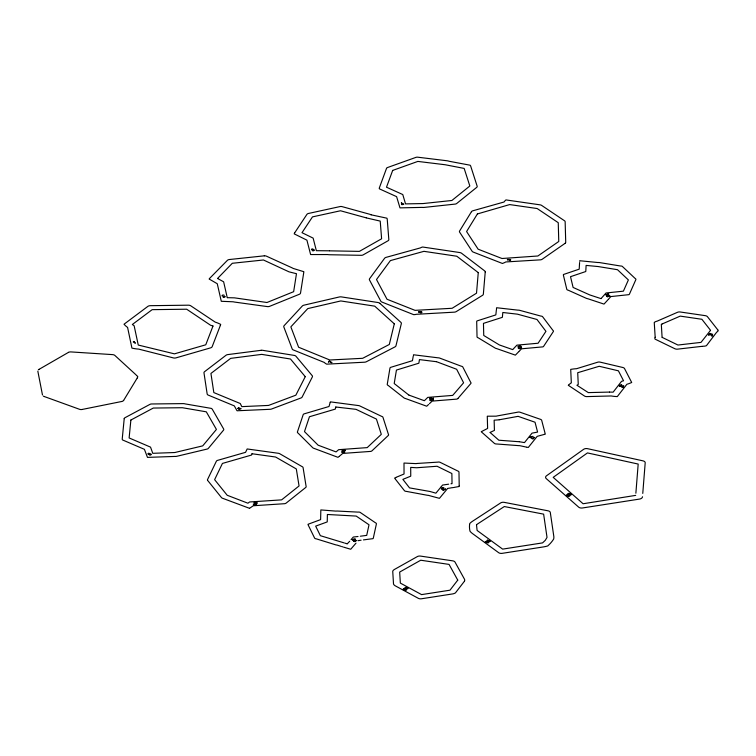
<?xml version="1.0" encoding="UTF-8"?>
<svg xmlns="http://www.w3.org/2000/svg" width="756" height="756" viewBox="0 0 756 756"><rect width="100%" height="100%" fill="white"/><g stroke="black" fill="none" stroke-linecap="round" stroke-linejoin="round"><path stroke-width="1.13" d="M579.672 261.255L579.71 260.735L597.987 262.53A3.591 2.079 0 0 1 599.499 262.568L620.392 265.989A2.41 1.389 0 0 1 622.254 266.339L635.04 278.369A2.637 1.521 0 0 1 635.909 279.493L629.512 293.961A2.996 1.729 0 0 1 628.935 294.651L610.848 296.569L608.278 299.433M579.597 262.549L579.2 269.164L563.494 274.494A2.778 1.606 0 0 0 563.409 275.222L566.83 289.463A2.523 1.455 0 0 0 568.342 290.257L586.382 298.346A3.771 2.173 0 0 0 587.799 298.724L604.025 304.101L607.852 299.905M635.872 493.224L638.187 464.061L587.459 452.92L553.194 477.348L583.084 503.751L635.692 495.378M642.77 493.413L645.199 462.795A3.449 1.984 0 0 0 642.978 460.848L587.573 448.677A3.449 1.994 0 0 0 583.67 449.291L546.333 475.911A4.262 2.457 0 0 0 546.153 478.52L578.68 507.153A3.449 1.994 0 0 0 582.46 507.975L639.746 499.045A4.234 2.448 0 0 0 642.458 496.975L642.487 496.758M476.507 524.777L477.093 530.372A14.392 8.307 0 0 0 477.726 530.91L502.636 549.121L542.194 542.95A13.74 7.938 0 0 0 542.562 542.884L545.265 540.351L546.966 537.516A14.6 8.429 0 0 0 546.966 536.977L543.63 514.146L504.309 506.548L477.499 524.012A14.269 8.24 0 0 0 476.743 524.579L476.686 524.626M496.475 309.053L496.616 307.739L518.011 310.149A3.204 1.843 0 0 1 519.589 310.3L540.833 316.074A2.4 1.389 0 0 1 542.506 316.575L552.844 330.277A2.627 1.521 0 0 1 553.43 331.421L543.725 346.182A2.646 1.531 0 0 1 542.912 346.862L521.508 348.809L519.192 351.238M496.399 309.714L495.832 314.902L477.008 320.931A2.448 1.417 0 0 0 476.696 321.687L477.036 336.968A2.523 1.455 0 0 0 478.293 337.847L495.199 348.091A3.364 1.947 0 0 0 496.607 348.582L515.375 355.14L518.805 351.635M413.409 355.32L413.513 354.781L438.017 357.815A3.033 1.748 0 0 1 439.661 358.079L461.245 366.197A2.466 1.427 0 0 1 462.729 366.849L470.629 382.234A2.674 1.55 0 0 1 470.931 383.386L457.909 398.45M413.239 356.227L412.436 360.688L390.502 367.407A2.41 1.389 0 0 0 389.945 368.21L387.223 384.511A2.57 1.484 0 0 0 388.225 385.475L403.987 397.883A3.175 1.833 0 0 0 405.396 398.488L426.705 406.227L428.548 404.517M341.495 451.795L344.963 451.899L341.995 452.419M341.882 450.245L345.35 450.349L342.383 450.869M330.192 402.419L330.363 401.861L357.985 405.509A3.005 1.739 0 0 1 359.695 405.887L381.619 416.358A2.599 1.503 0 0 1 382.914 417.151L388.367 434.209A2.778 1.606 0 0 1 388.386 435.39L372.065 450.746A2.637 1.521 0 0 1 370.771 451.398L342.742 453.42L339.453 456.17M330.107 402.702L329.011 406.501L303.959 413.919A2.514 1.446 0 0 0 303.156 414.751L297.373 432.082A2.693 1.559 0 0 0 298.11 433.131L312.748 447.713A3.128 1.805 0 0 0 314.137 448.421L337.989 457.342L339.019 456.52M241.013 408.864L239.359 409.308L237.762 408.391L239.17 407.777L238.178 408.183M256.879 503.109L255.434 503.326M220.317 325.543L220.695 324.4L218.569 323.379A25.855 14.922 0 0 0 215.205 322.122L190.843 305.859A3.118 1.795 0 0 0 188.424 305.188L150.368 305.679A3.194 1.843 0 0 0 147.892 306.36L124.022 324.22L125.42 325.656A25.732 14.855 0 0 0 127.584 327.405L131.931 348.119L134.256 348.573A26.12 15.082 0 0 0 138.669 349.102L173.256 357.881A3.156 1.824 0 0 0 175.968 357.881L210.423 347.911A3.232 1.862 0 0 0 212.171 346.673L220.279 325.619M253.269 504.167L256.653 504.432L253.666 504.8M509.431 259.903L507.446 260.045M207.484 479.673L216.329 461.311A2.712 1.559 0 0 1 217.369 460.432L245.549 452.334L247.174 448.96L277.915 453.222A3.071 1.767 0 0 1 279.692 453.713L301.956 466.537A2.797 1.616 0 0 1 303.061 467.473L306.076 486.212A2.929 1.692 0 0 1 305.811 487.403L286.174 503.071A2.797 1.616 0 0 1 284.643 503.694L253.298 505.755L249.754 508.164M238.858 408.524L240.88 408.382M418.644 311.793L420.241 311.604M418.994 311.831L419.977 311.737M421.583 312.351L420.818 312.587M710.838 334.143L711.207 334.246A1.049 0.605 0 0 0 709.657 333.576M710.716 334.936L708.608 335.021M471.432 211.737L459.535 231.128A3.071 1.777 0 0 0 459.752 232.347L472.113 251.247A3.241 1.871 0 0 0 473.492 252.183L502.428 263.475L504.063 262.814A18.928 10.924 0 0 0 505.792 261.945L540.455 259.847A3.024 1.748 0 0 0 542.213 259.242L565.167 243.281M137.186 378.094L123.615 400.425M137.252 377.991L137.696 377.017A1.824 1.058 0 0 0 137.686 376.819L137.677 376.781M294.67 232.848L306.964 214.298A2.873 1.663 0 0 1 308.731 213.409L340.143 206.549A2.684 1.55 0 0 1 342.336 206.7L369.391 214.165A7.966 4.602 0 0 1 371.092 214.798M507.352 259.402L510.413 259.478A1.049 0.605 0 0 1 509.487 260.499L510.309 259.866L509.459 259.591M710.366 330.552L700.992 342.392M408.089 588.555L406.983 588.962L405.207 588.319M405.339 587.733L406.945 587.79M440.984 487.006L442.581 485.059L448.648 484.18M440.795 487.242L435.891 493.177L429.984 491.485L409.544 487.894L402.872 479.37L410.754 476.176L410.697 467.397L416.613 467.756L437.081 466.254L451.871 473.511L452.041 483.623M447.268 488.886L439.444 498.346L428.302 495.341A6.303 3.638 0 0 1 426.866 495.18L406.558 491.419A2.722 1.569 0 0 1 404.526 490.795L394.963 478.614A6.237 3.6 0 0 1 394.641 478.094L396.286 477.253M404.989 587.677L406.095 587.27L407.862 587.913M358.117 540.672L361.103 540.19M351.086 539.642L353.288 537.043L358.032 536.495M619.608 386.004L620.449 385.872M349.688 541.277L347.25 543.847M356 543.148L350.718 549.262L343.574 547.127M621.016 386.439L619.344 386.392M601.086 298.535L606.066 292.978L623.407 291.164L628.378 279.937L617.501 269.703L598.157 266.547L586.108 265.413L585.787 271.517L570.515 276.687L573.105 287.45L589.822 294.944L601.011 298.62M513.003 349.272L516.906 345.152L538.102 343.233L545.936 331.326L536.996 319.486L517.425 314.165L502.825 312.502L502.362 317.331L483.462 323.379L483.745 335.466L499.376 344.944L512.681 349.612M38.358 369.807L38.395 369.769A3.771 2.173 0 0 1 38.868 369.457L39.057 369.334M311.396 249.263L313.135 249.196M429.389 403.732L432.149 401.096L456.851 399.111A2.57 1.484 0 0 0 457.9 398.45M442.118 487.743C447.278 487.119 439.86 490.559 441.495 488.338M568.521 385.05L569.448 384.237A22.16 12.795 0 0 1 571.328 382.876L570.714 369.382L573.18 369.004A22.17 12.805 0 0 1 576.535 368.711L597.316 362.322A3.052 1.767 0 0 1 599.933 362.086L622.49 367.416A3.137 1.814 0 0 1 624.484 368.474L631.695 382.489L629.729 383.311A22.264 12.852 0 0 1 626.885 384.265L617.293 396.598L614.997 396.456A22.5 12.994 0 0 1 611.235 395.964L587.204 396.588A3.1 1.786 0 0 1 584.653 396.135L568.276 385.276M254.007 502.475L256.964 502.579M568.191 495.983L567.973 496.191A1.172 0.68 0 0 0 569.778 496.012M485.73 541.891L486.694 541.031L485.163 542.005A1.654 0.954 0 0 0 486.533 542.09L487.79 541.806M487.308 542.458L487.081 542.666A1.172 0.68 0 0 0 488.896 542.487M490.238 541.154L487.289 540.115L489.368 540.89L489.16 541.428M621.621 385.626L621.432 385.097M622.944 387.431L622.405 386.987L623.804 385.834L621.782 387.412M403.496 589.283L404.507 588.461L402.929 589.387A1.625 0.936 0 0 0 404.262 589.5L405.49 589.245M619.306 385.806L620.1 385.626M149.801 454.791L149.546 454.98A1.125 0.652 0 0 0 151.153 454.526M257.002 503.43L254.139 503.288M421.914 312.341A1.068 0.614 0 0 1 419.882 312.37L419.996 312.341M149.301 454.545L147.845 453.921L148.885 453.137L148.318 453.902L148.998 454.337M249.499 508.315L222.85 498.374A3.147 1.824 0 0 1 221.451 497.552L207.966 480.816A2.863 1.654 0 0 1 207.484 479.673M533.358 438.915L532.952 438.414L534.681 437.393L532.196 438.782M39.199 369.259L68.465 352.381M419.939 312.379L418.881 312.398M518.03 346.352L519.249 346.409M709.638 333.557L708.542 334.908M490.247 432.366L494.424 430.4L494.14 420.185L499.045 419.835M662.275 323.908L680.22 316.112L701.889 319.278L710.545 330.315M662.171 323.955L661.32 324.324L662.076 337.129M312.209 250.548L313.56 250.51M443.942 490.304L443.677 489.784L445.634 488.943L442.846 490.068M396.843 477.017L404.044 474.012L403.997 463.05L416.046 463.617A6.35 3.667 0 0 1 417.425 463.437L437.639 462.152A2.637 1.521 0 0 1 439.879 462.209L457.55 470.893A2.807 1.616 0 0 1 458.977 471.98L459.213 485.843M311.916 249.244L312.729 249.282M354.744 541.665L354.611 541.126L356.747 540.455L353.714 541.343M222.689 295.983L222.321 296.087A1.172 0.68 0 0 1 222.122 295.936M223.492 296.957L225.241 296.683L223.218 297.269A1.644 0.954 0 0 1 223.096 297.051M568.881 494.282L570.137 494.018M487.346 541.627L486.732 541.787A1.512 0.869 0 0 1 485.721 541.929M568.228 495.152L567.643 495.303A1.512 0.869 0 0 1 566.603 495.463L567.567 494.556L566.036 495.539A1.644 0.954 0 0 0 567.406 495.615L568.673 495.331M607.767 296.985L607.748 296.437L610.045 295.917L606.794 296.588M569.693 493.838L569.051 494.008A1.512 0.869 0 0 1 568.068 494.15L569.032 493.243L567.501 494.226A1.654 0.954 0 0 0 568.871 494.301M405.103 589.066L404.507 589.207A1.484 0.86 0 0 1 403.657 589.33M121.612 401.512L82.139 409.459M499.272 419.778L518.106 416.339L535.021 422.226L537.592 432.073L532.026 433.15L524.484 442.6L519.381 441.74M454.299 487.365L459.109 486.514A6.653 3.837 0 0 0 459.223 485.843M451.512 483.708L450.982 483.793M453.619 487.488L452.116 487.733M134.039 341.428L135.286 343.29L134.209 341.986L133.264 341.939A1.125 0.652 0 0 0 133.642 341.863M451.379 487.847L447.646 488.414M261.189 350.302L227.972 354.573A2.977 1.72 0 0 0 226.138 355.178L204.678 371.602A3.09 1.786 0 0 0 203.969 372.803L207.153 393.885A3.241 1.871 0 0 0 207.928 394.972L234.303 405.887L237.044 410.773L269.505 409.327A3.695 2.136 0 0 0 271.621 408.996L300.737 398.062A3.033 1.748 0 0 0 302.107 397.098L312.313 376.989A3.137 1.814 0 0 0 312.219 375.685L296.05 356.35A3.364 1.937 0 0 0 294.632 355.471L263.324 350.425A3.591 2.079 0 0 0 261.189 350.293M363.447 539.897L373.001 538.65A3.969 2.287 0 0 0 373.351 537.941L376.431 523.785A2.693 1.559 0 0 0 375.278 522.67L360.054 512.322A2.485 1.436 0 0 0 358.004 512.114L337.441 511.047A4.441 2.561 0 0 0 335.995 511.113L320.837 509.931L320.61 519.627L308.023 524.277A3.799 2.192 0 0 0 308.165 524.957L314.657 538.178A2.599 1.503 0 0 0 316.433 538.886L335.607 544.811A4.583 2.646 0 0 0 337.034 545.076L340.947 546.323M360.329 536.212L366.707 535.38L369.013 524.777L356.208 516.074L327.386 514.486L327.244 521.905L315.668 526.129L320.355 535.683L343.98 542.846M519.164 348.828L521.602 347.769L518.342 348.346M702.409 346.295L702.91 346.229A5.717 3.298 0 0 0 706.435 345.69L716.697 332.149A5.056 2.92 0 0 0 718.228 330.41L717.85 329.947M700.491 342.449L677.952 345.038L662.086 337.337M701.814 346.361L677.735 349.13A3.336 1.928 0 0 1 674.919 348.762L655.065 339.132A4.706 2.722 0 0 1 655.216 337.27M264.307 255.83L229.569 259.506A2.996 1.729 0 0 0 227.452 260.291L209.998 278.01A13.873 8.004 0 0 0 209.488 278.558L209.138 279.011L217.265 283.736L221.291 301.294L233.169 301.786A14.213 8.203 0 0 0 235.078 302.145L267.085 306.558A2.92 1.692 0 0 0 269.533 306.369L299.13 294.368A3.062 1.767 0 0 0 300.519 293.12L303.77 272.406A13.74 7.938 0 0 0 303.827 271.697L293.158 268.427A13.92 8.032 0 0 0 291.92 267.766L266.603 256.237A2.844 1.644 0 0 0 264.307 255.83M609.497 392.08L613.125 392.175L621.545 381.345L623.558 380.788L618.408 370.818L599.206 366.282L577.716 372.708L578.255 384.426L576.932 385.258L588.319 392.61L609.459 392.08M487.8 416.206L496.21 416.169A9.053 5.226 0 0 1 497.108 415.951L517.406 412.237A2.826 1.635 0 0 1 519.826 412.152L539.945 419.155A2.948 1.701 0 0 1 541.655 420.223L545.199 433.793A9.233 5.33 0 0 1 545.274 434.152L537.185 436.344L528.293 447.467L526.724 447.174M430.561 400.708L433.32 399.896L429.88 400.141M329.72 250.841L359.374 251.379L381.61 238.783L380.221 221.102L366.367 217.908M227.405 297.675L234.417 297.845L266.972 302.504L293.649 291.693L296.475 273.7L289.028 271.848L263.447 259.988L232.309 263.286L217.548 278.463M519.117 441.731L498.847 440.219L490.068 432.46M430.693 398.998L431.052 399.253A1.172 0.68 0 0 1 429.644 398.639M436.392 361.699L419.438 359.601L418.871 363.201L396.446 370.062L394.207 383.528L408.883 395.086M255.698 502.532L256.804 502.834M329.455 250.812L316.348 250.69L313.145 238.121L302.003 232.697L312.474 216.887L340.512 210.763L366.159 217.832M526.223 447.079L519.693 445.653A9.289 5.368 0 0 1 518.531 445.624L496.805 443.999A2.892 1.673 0 0 1 494.509 443.47L481.884 432.309A9.355 5.405 0 0 1 481.6 432.045L481.26 431.695L487.611 428.444L487.28 416.216M371.083 214.808L386.911 218.191A7.919 4.574 0 0 1 387.233 219.268L388.83 239.643A2.958 1.71 0 0 1 387.819 240.899L363.06 254.933A2.778 1.606 0 0 1 360.886 255.311L329.701 254.744A8.023 4.631 0 0 1 327.641 254.555L310.612 254.545L306.908 240.153L294.226 233.878A7.957 4.593 0 0 1 294.66 232.848M711.481 335.966L712.643 334.105L711.972 335.484L712.634 335.872A1.106 0.643 0 0 0 712.048 335.768M346.976 543.762L344.821 543.11M342.685 546.862L341.816 546.597M44.519 396.626L79.578 409.317A3.166 1.824 0 0 0 82.073 409.478M44.368 396.569L44.132 396.484A3.771 2.173 0 0 1 43.546 396.238L43.347 396.106M409.005 395.133L424.362 400.718L427.764 397.391L452.712 395.397L463.598 382.791L456.652 369.268L436.59 361.727M406.133 588.442L405.424 588.073M354.016 539.775L354.592 540.067L352.882 540.398L352.088 539.538L354.006 539.964A1.106 0.643 0 0 1 353.676 539.86M530.117 437.251L531.411 437.979L529.786 437.091A4.763 2.75 0 0 0 532.819 436.344L533.188 436.552A4.905 2.826 0 0 1 530.117 437.233M217.747 278.577L223.634 281.808L227.244 297.666M710.64 334.407L709.241 334.218L710.82 333.897M432.054 398.903L432.035 398.894A1.644 0.954 0 0 0 433.282 399.272L433.207 397.968L432.904 398.998M238.282 408.58L238.622 408.788A3.374 1.947 0 0 0 238.924 408.911L238.839 408.769M136.77 375.524L137.573 376.412A3.298 1.899 0 0 1 137.649 376.677M379.833 303.336L400.86 322.339A3.345 1.937 0 0 1 401.323 323.644L395.964 345.794A3.317 1.909 0 0 1 394.859 346.947L366.433 361.708A3.478 2.013 0 0 1 364.297 362.219L326.696 364.156A11.907 6.87 0 0 1 324.267 362.426L293.347 349.962A3.336 1.928 0 0 1 292.156 348.856L283.821 326.942A3.336 1.928 0 0 1 284.161 325.628L302.305 306.019A3.298 1.899 0 0 1 304.025 305.159L339.293 296.976A3.449 1.994 0 0 1 341.58 296.928L378.047 302.532A3.374 1.947 0 0 1 379.833 303.336M136.26 375.061L114.874 355.443A3.166 1.824 0 0 0 112.701 354.63L70.913 351.918A3.166 1.824 0 0 0 68.456 352.381M441.476 488.659L442.742 488.754A3.374 1.947 0 0 0 443.054 488.641L442.071 488.281M517.926 347.108L519.022 347.146M355.018 539.727L355.216 539.935A1.106 0.643 0 0 0 355.462 539.746M621.045 386.042L621.035 386.032A1.068 0.614 0 0 0 621.999 385.626M717.699 329.758L707.436 316.67A3.345 1.928 0 0 0 705.168 315.639L680.164 311.982A3.317 1.918 0 0 0 677.357 312.36L657.058 321.187A5.396 3.118 0 0 0 654.252 322.491L655.178 337.261M520.345 347.269L520.856 346.588M42.478 394.972L37.828 371.158M123.625 400.425A3.241 1.871 0 0 1 121.603 401.493M471.442 211.737A2.967 1.71 0 0 1 472.717 210.82L504.016 202.022A18.645 10.764 0 0 1 504.828 201.011L505.925 199.915L539.775 204.8A3.185 1.843 0 0 1 541.617 205.396L564.222 220.572A3.033 1.748 0 0 1 565.148 221.659L565.715 242.062A3.109 1.795 0 0 1 565.167 243.281M222.151 295.426A1.172 0.68 0 0 1 223.2 295.029A1.172 0.68 0 0 1 224.267 295.398M420.232 311.689A1.068 0.614 0 0 1 421.744 311.803M430.003 398.138A1.172 0.68 0 0 1 431.648 398.138M619.986 385.654A1.068 0.614 0 0 1 620.563 384.87A1.068 0.614 0 0 1 621.942 385.173M406.586 589.935A1.153 0.671 0 0 1 404.734 590.096M405.074 589.018A1.153 0.671 0 0 1 406.52 589.255M487.308 541.589A1.172 0.68 0 0 1 488.83 541.816M568.191 495.114A1.172 0.68 0 0 1 569.703 495.331M571.243 494.698A1.172 0.68 0 0 1 569.4 494.897M569.655 493.791A1.172 0.68 0 0 1 571.167 494.018M314.146 250.406A1.096 0.633 0 0 1 312.304 250.51M313.097 249.48A1.096 0.633 0 0 1 314.222 249.924M149.215 453.959A1.125 0.652 0 0 1 151.068 454.11M429.966 400.047A1.125 0.652 0 0 1 430.202 400.151M518.399 348.251A1.106 0.643 0 0 1 518.682 348.336M520.931 346.966A1.096 0.633 0 0 1 520.317 347.202M519.032 346.352A1.096 0.633 0 0 1 521.054 346.314M606.832 296.484A1.125 0.652 0 0 1 607.191 296.56M353.723 541.239A1.106 0.643 0 0 1 354.12 541.296M353.524 539.132A1.106 0.643 0 0 1 355.49 539.151M442.827 489.964A1.115 0.643 0 0 1 443.243 489.992M532.148 438.678A1.125 0.652 0 0 1 532.649 438.669M622.509 387.299A1.115 0.643 0 0 1 622.935 387.441M489.803 541.088A1.125 0.652 0 0 1 490.247 541.05M478.264 272.614L476.516 293.186L452.145 308.278L415.053 310.357L387.006 299.244L376.497 279.531L390.38 260.603L423.946 251.332L456.794 256.227L478.264 272.614M485.229 271.999L483.358 294.075A3.326 1.918 0 0 1 482.536 295.312L456.274 311.576A3.289 1.899 0 0 1 454.271 312.162L416.291 314.298A5.358 3.09 0 0 1 413.617 314.638L382.139 302.154A3.364 1.947 0 0 1 380.769 301.105L369.542 280.041A3.307 1.909 0 0 1 369.58 278.728L384.558 258.316A3.27 1.89 0 0 1 386.08 257.361L420.487 247.874A5.027 2.901 0 0 1 422.68 247.023L459.639 252.532A3.345 1.937 0 0 1 461.547 253.241L484.502 270.761A3.298 1.899 0 0 1 485.239 271.999M469.589 524.56L469.542 525.051A56.435 32.584 0 0 0 469.807 530.24L470.024 531.241A22.141 12.786 0 0 0 472.604 533.651L498.705 552.721A3.355 1.937 0 0 0 502.154 553.345L543.299 546.938A22.737 13.126 0 0 0 547.788 545.917L549.895 543.866A55.5 32.045 0 0 0 552.91 540.181L553.647 539.056A22.141 12.786 0 0 0 553.789 536.221L550.283 512.379A3.317 1.918 0 0 0 547.987 510.801L504.205 502.353A3.374 1.947 0 0 0 500.699 502.891L472.528 521.253A22.33 12.899 0 0 0 469.722 523.558L469.589 524.56M124.211 418.663L122.236 438.896A3.525 2.041 0 0 0 122.595 439.964L144.415 449.329L147.477 457.389L174.787 456.426A4.252 2.457 0 0 0 176.885 456.274L206.69 449.168A2.835 1.635 0 0 0 208.325 448.402L223.389 430.315A2.996 1.729 0 0 0 223.663 429.03L212.351 409.346A3.723 2.155 0 0 0 211.302 408.401L185.154 403.902A4.092 2.362 0 0 0 183.16 403.61L151.994 403.969A2.75 1.588 0 0 0 150.047 404.318L125.269 417.558A2.92 1.682 0 0 0 124.211 418.663M130.873 420.034L129.125 437.951L150.538 447.136L152.769 453.316L174.806 452.523L202.721 445.87L216.424 429.427L206.303 411.822L182.385 407.72L153.307 408.051L130.873 420.034M335.777 407.049L335.277 409.109L309.44 416.754L304.488 431.61L318.125 445.19L336.089 451.918L338.631 449.678L367.208 447.618L381.308 434.341L376.431 419.089L356.029 409.346L335.787 407.002M394.301 323.833L389.302 344.471L362.663 358.306L329.814 359.998L298.601 347.231L290.852 326.866L307.758 308.599L340.776 300.945L374.74 306.161L394.301 323.833M386.524 168.38L379.389 187.771A4.612 2.665 0 0 0 379.342 188.82L396.598 196.645L399.981 207.872L422.15 207.39A5.434 3.137 0 0 0 424.229 207.409L454.725 204.139A2.75 1.588 0 0 0 456.624 203.562L476.535 187.507A2.939 1.692 0 0 0 477.178 186.241L470.723 166.207A4.838 2.797 0 0 0 470.043 165.195L449.055 161.255A5.254 3.033 0 0 0 447.212 160.792L418.096 157.239A2.646 1.531 0 0 0 416.036 157.333L387.932 167.388A2.844 1.644 0 0 0 386.524 168.38M392.676 170.421L386.496 187.204L402.778 194.547L405.528 203.893L423.105 203.562L451.89 200.482L469.835 186.004L464.165 168.418L445.199 164.751L417.841 161.415L392.676 170.421M212.994 326.025L205.764 344.793L174.447 353.855L138.254 345.048L134.143 325.76L132.338 324.494L152.164 309.658L186.666 309.213L210.565 325.241L212.994 326.025M252.031 453.742L251.521 455.055L222.434 463.428L214.619 479.663L227.206 495.274L247.921 503.212L249.565 501.975L281.61 499.867L299.055 485.957L296.314 468.947L275.581 457.011L252.031 453.742M305.254 376.658L295.851 395.18L268.55 405.424L241.797 406.633L240.266 403.524L213.825 392.581L210.933 373.445L230.646 358.372L261.718 354.375L290.502 359.015L305.254 376.658M477.395 213.948L466.584 231.544L478.132 249.196L501.993 258.505L537.894 255.991L558.769 241.476L558.249 222.689L537.157 208.533L509.676 204.574L477.395 213.948M329.276 360.981L328.416 362.19L329.484 361.292A4.99 2.882 0 0 0 331.78 362.719L331.96 362.455A4.838 2.797 0 0 1 329.625 361.056L329.276 360.981M457.749 580.117L449.981 590.19L421.583 594.613L400.349 583.093L399.669 572.065L420.733 560.224L449.055 564.401L457.749 580.117M464.458 581.213L455.452 592.865A6.039 3.487 0 0 1 452.428 593.951L421.47 598.771A3.374 1.947 0 0 1 418.361 598.346L395.322 585.862A6.237 3.6 0 0 1 393.517 584.029L392.733 571.262A6.171 3.563 0 0 1 394.471 569.438L417.359 556.567A3.383 1.956 0 0 1 420.459 556.085L452.608 560.829A3.345 1.937 0 0 1 454.989 562.039L464.43 579.105A6.237 3.6 0 0 1 464.458 581.213M401.398 202.854L401.937 204.706L403.855 204.252L401.398 202.854M402.75 203.94L401.927 204.413L401.54 203.251L402.75 203.94M607.871 293.99L605.575 294.802L608.741 295.265L608.183 294.453L608.788 294.075L607.871 293.99M607.843 294.528L606.265 294.887L608.268 295.152L607.843 294.528"/></g></svg>
